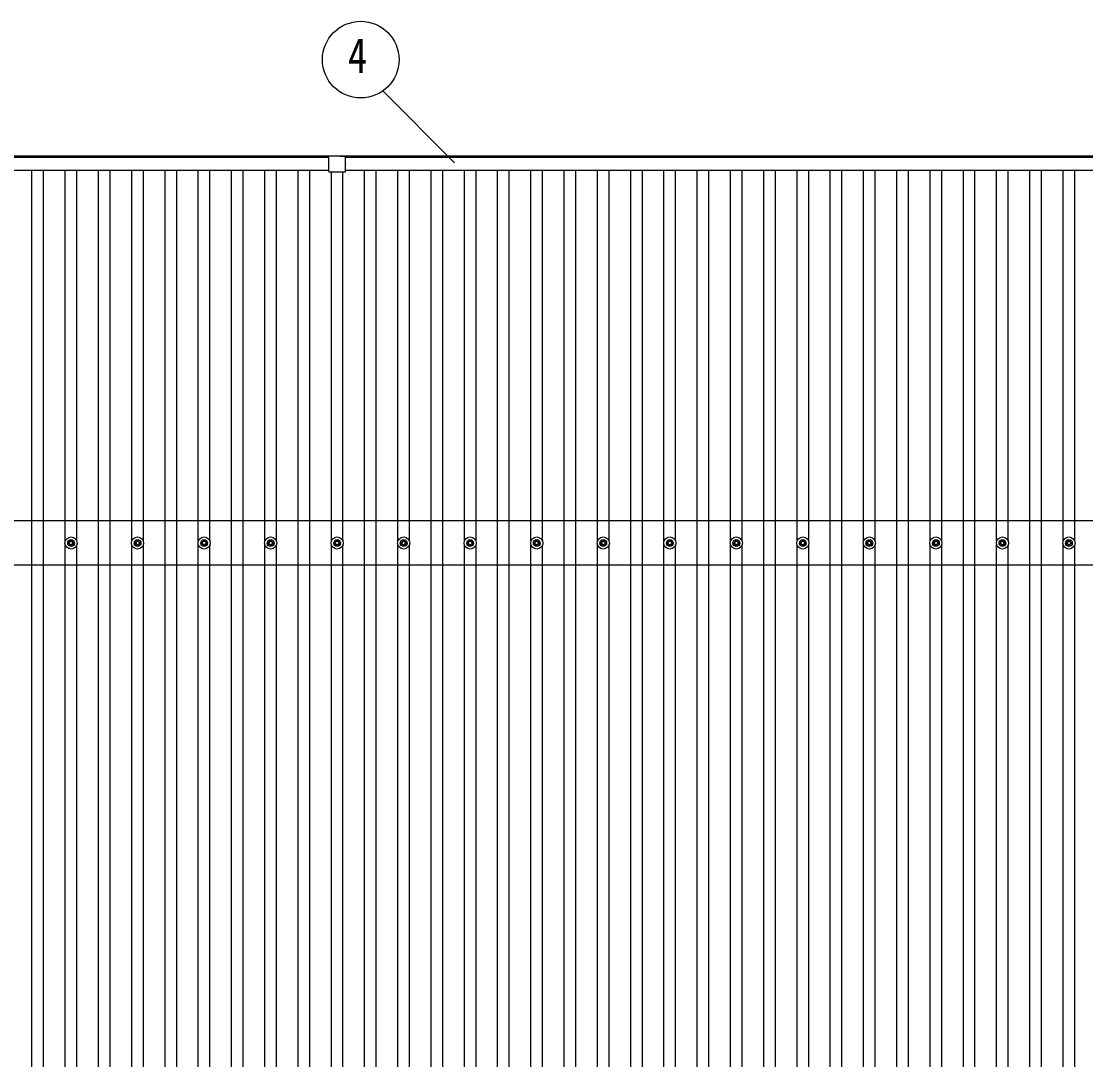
# Model space of a CAD drawing. Units: millimetres, scale not verified. Extents: x -16820 to 16820, y -11880 to 11880.
# Drawn here: x -8663 to -5463, y -1132 to 1988 of the extents above; entities that cross this region are included whole.
import ezdxf
from ezdxf.enums import TextEntityAlignment as Align

# ---------------------------------------------------------------- set-up
doc = ezdxf.new("R2010")
doc.units = ezdxf.units.MM
doc.header["$LTSCALE"] = 50
for name, color, linetype in [('0-4_YKK_13', 4, 'Continuous'), ('0-5_YKK_A1', 4, 'Continuous'), ('0-6_YKK_D', 6, 'Continuous')]:
    doc.layers.add(name, color=color, linetype=linetype)
doc.styles.add('ＭＳ ゴシック', font='')
doc.styles.get('ＭＳ ゴシック').set_extended_font_data('MS Gothic')

msp = doc.modelspace()

# ---------------------------------------------------------------- linework, layer by layer
at = {"layer": '0-4_YKK_13'}
for p, q in [((-7738.42, 1560.17), (-7738.42, 1581.77)), ((-7723.42, 1582.77), (-7737.42, 1582.77)), ((-7723.42, 1584.27), (-7703.42, 1584.27)), ((-7723.42, 1582.77), (-7723.42, 1584.27)), ((-7703.42, 1582.77), (-7703.42, 1584.27)), ((-7703.42, 1582.77), (-7689.42, 1582.77)), ((-7688.42, 1560.17), (-7688.42, 1581.77)), ((-7738.42, 1536.77), (-7738.42, 1559.37)), ((-7688.42, 1536.77), (-7688.42, 1559.37)), ((-7737.42, 1535.77), (-7713.82, 1535.77)), ((-7713.02, 1535.77), (-7689.42, 1535.77)), ((-8523.42, 422.37), (-8519.01, 422.37)), ((-8523.42, 418.87), (-8519.01, 418.87)), ((-8515.17, 430.62), (-8515.17, 426.2)), ((-8511.67, 430.62), (-8511.67, 426.2)), ((-8507.84, 422.37), (-8503.43, 422.37)), ((-8507.84, 418.87), (-8503.43, 418.87)), ((-8323.42, 422.37), (-8319.01, 422.37)), ((-8323.42, 418.87), (-8319.01, 418.87)), ((-8315.17, 430.62), (-8315.17, 426.2)), ((-8311.67, 430.62), (-8311.67, 426.2)), ((-8307.84, 422.37), (-8303.43, 422.37)), ((-8307.84, 418.87), (-8303.43, 418.87)), ((-8123.42, 422.37), (-8119.01, 422.37)), ((-8123.42, 418.87), (-8119.01, 418.87)), ((-8115.17, 430.62), (-8115.17, 426.2)), ((-8111.67, 430.62), (-8111.67, 426.2)), ((-8107.84, 422.37), (-8103.43, 422.37)), ((-8107.84, 418.87), (-8103.43, 418.87)), ((-7923.42, 422.37), (-7919.01, 422.37)), ((-7923.42, 418.87), (-7919.01, 418.87)), ((-7915.17, 430.62), (-7915.17, 426.2)), ((-7911.67, 430.62), (-7911.67, 426.2)), ((-7907.84, 422.37), (-7903.43, 422.37)), ((-7907.84, 418.87), (-7903.43, 418.87)), ((-7723.42, 422.37), (-7719.01, 422.37)), ((-7723.42, 418.87), (-7719.01, 418.87)), ((-7715.17, 430.62), (-7715.17, 426.2)), ((-7711.67, 430.62), (-7711.67, 426.2)), ((-7707.84, 422.37), (-7703.43, 422.37)), ((-7707.84, 418.87), (-7703.43, 418.87)), ((-7523.42, 422.37), (-7519.01, 422.37)), ((-7523.42, 418.87), (-7519.01, 418.87)), ((-7515.17, 430.62), (-7515.17, 426.2)), ((-7511.67, 430.62), (-7511.67, 426.2)), ((-7507.84, 422.37), (-7503.43, 422.37)), ((-7507.84, 418.87), (-7503.43, 418.87)), ((-7323.42, 422.37), (-7319.01, 422.37)), ((-7323.42, 418.87), (-7319.01, 418.87)), ((-7315.17, 430.62), (-7315.17, 426.2)), ((-7311.67, 430.62), (-7311.67, 426.2)), ((-7307.84, 422.37), (-7303.43, 422.37)), ((-7307.84, 418.87), (-7303.43, 418.87)), ((-7123.42, 422.37), (-7119.01, 422.37)), ((-7123.42, 418.87), (-7119.01, 418.87)), ((-7115.17, 430.62), (-7115.17, 426.2)), ((-7111.67, 430.62), (-7111.67, 426.2)), ((-7107.84, 422.37), (-7103.43, 422.37)), ((-7107.84, 418.87), (-7103.43, 418.87)), ((-6923.42, 422.37), (-6919.01, 422.37)), ((-6923.42, 418.87), (-6919.01, 418.87)), ((-6915.17, 430.62), (-6915.17, 426.2)), ((-6911.67, 430.62), (-6911.67, 426.2)), ((-6907.84, 422.37), (-6903.43, 422.37)), ((-6907.84, 418.87), (-6903.43, 418.87)), ((-6723.42, 422.37), (-6719.01, 422.37)), ((-6723.42, 418.87), (-6719.01, 418.87)), ((-6715.17, 430.62), (-6715.17, 426.2)), ((-6711.67, 430.62), (-6711.67, 426.2)), ((-6707.84, 422.37), (-6703.43, 422.37)), ((-6707.84, 418.87), (-6703.43, 418.87)), ((-6523.42, 422.37), (-6519.01, 422.37)), ((-6523.42, 418.87), (-6519.01, 418.87)), ((-6515.17, 430.62), (-6515.17, 426.2)), ((-6511.67, 430.62), (-6511.67, 426.2)), ((-6507.84, 422.37), (-6503.43, 422.37)), ((-6507.84, 418.87), (-6503.43, 418.87)), ((-6323.42, 422.37), (-6319.01, 422.37)), ((-6323.42, 418.87), (-6319.01, 418.87)), ((-6315.17, 430.62), (-6315.17, 426.2)), ((-6311.67, 430.62), (-6311.67, 426.2)), ((-6307.84, 422.37), (-6303.43, 422.37)), ((-6307.84, 418.87), (-6303.43, 418.87)), ((-6123.42, 422.37), (-6119.01, 422.37)), ((-6123.42, 418.87), (-6119.01, 418.87)), ((-6115.17, 430.62), (-6115.17, 426.2)), ((-6111.67, 430.62), (-6111.67, 426.2)), ((-6107.84, 422.37), (-6103.43, 422.37)), ((-6107.84, 418.87), (-6103.43, 418.87)), ((-5923.42, 422.37), (-5919.01, 422.37)), ((-5923.42, 418.87), (-5919.01, 418.87)), ((-5915.17, 430.62), (-5915.17, 426.2)), ((-5911.67, 430.62), (-5911.67, 426.2)), ((-5907.84, 422.37), (-5903.43, 422.37)), ((-5907.84, 418.87), (-5903.43, 418.87)), ((-5723.42, 422.37), (-5719.01, 422.37)), ((-5723.42, 418.87), (-5719.01, 418.87)), ((-5715.17, 430.62), (-5715.17, 426.2)), ((-5711.67, 430.62), (-5711.67, 426.2)), ((-5707.84, 422.37), (-5703.43, 422.37)), ((-5707.84, 418.87), (-5703.43, 418.87)), ((-5523.42, 422.37), (-5519.01, 422.37)), ((-5523.42, 418.87), (-5519.01, 418.87)), ((-5515.17, 430.62), (-5515.17, 426.2)), ((-5511.67, 430.62), (-5511.67, 426.2)), ((-5507.84, 422.37), (-5503.43, 422.37)), ((-5507.84, 418.87), (-5503.43, 418.87)), ((-8515.17, 415.04), (-8515.17, 410.62)), ((-8511.67, 415.04), (-8511.67, 410.62)), ((-8315.17, 415.04), (-8315.17, 410.62)), ((-8311.67, 415.04), (-8311.67, 410.62)), ((-8115.17, 415.04), (-8115.17, 410.62)), ((-8111.67, 415.04), (-8111.67, 410.62)), ((-7915.17, 415.04), (-7915.17, 410.62)), ((-7911.67, 415.04), (-7911.67, 410.62)), ((-7715.17, 415.04), (-7715.17, 410.62)), ((-7711.67, 415.04), (-7711.67, 410.62)), ((-7515.17, 415.04), (-7515.17, 410.62)), ((-7511.67, 415.04), (-7511.67, 410.62)), ((-7315.17, 415.04), (-7315.17, 410.62)), ((-7311.67, 415.04), (-7311.67, 410.62)), ((-7115.17, 415.04), (-7115.17, 410.62)), ((-7111.67, 415.04), (-7111.67, 410.62)), ((-6915.17, 415.04), (-6915.17, 410.62)), ((-6911.67, 415.04), (-6911.67, 410.62)), ((-6715.17, 415.04), (-6715.17, 410.62)), ((-6711.67, 415.04), (-6711.67, 410.62)), ((-6515.17, 415.04), (-6515.17, 410.62)), ((-6511.67, 415.04), (-6511.67, 410.62)), ((-6315.17, 415.04), (-6315.17, 410.62)), ((-6311.67, 415.04), (-6311.67, 410.62)), ((-6115.17, 415.04), (-6115.17, 410.62)), ((-6111.67, 415.04), (-6111.67, 410.62)), ((-5915.17, 415.04), (-5915.17, 410.62)), ((-5911.67, 415.04), (-5911.67, 410.62)), ((-5715.17, 415.04), (-5715.17, 410.62)), ((-5711.67, 415.04), (-5711.67, 410.62)), ((-5515.17, 415.04), (-5515.17, 410.62)), ((-5511.67, 415.04), (-5511.67, 410.62))]:
    msp.add_line(p, q, dxfattribs=at)
for centre, radius in [((-8513.42, 420.62), 18.25), ((-8513.42, 420.62), 10.15), ((-8513.42, 420.62), 5.85), ((-8513.42, 420.62), 5.25), ((-8313.42, 420.62), 18.25), ((-8313.42, 420.62), 10.15), ((-8313.42, 420.62), 5.85), ((-8313.42, 420.62), 5.25), ((-8113.42, 420.62), 18.25), ((-8113.42, 420.62), 10.15), ((-8113.42, 420.62), 5.85), ((-8113.42, 420.62), 5.25), ((-7913.42, 420.62), 18.25), ((-7913.42, 420.62), 10.15), ((-7913.42, 420.62), 5.85), ((-7913.42, 420.62), 5.25), ((-7713.42, 420.62), 18.25), ((-7713.42, 420.62), 10.15), ((-7713.42, 420.62), 5.85), ((-7713.42, 420.62), 5.25), ((-7513.42, 420.62), 18.25), ((-7513.42, 420.62), 10.15), ((-7513.42, 420.62), 5.85), ((-7513.42, 420.62), 5.25), ((-7313.42, 420.62), 18.25), ((-7313.42, 420.62), 10.15), ((-7313.42, 420.62), 5.85), ((-7313.42, 420.62), 5.25), ((-7113.42, 420.62), 18.25), ((-7113.42, 420.62), 10.15), ((-7113.42, 420.62), 5.85), ((-7113.42, 420.62), 5.25), ((-6913.42, 420.62), 18.25), ((-6913.42, 420.62), 10.15), ((-6913.42, 420.62), 5.85), ((-6913.42, 420.62), 5.25), ((-6713.42, 420.62), 18.25), ((-6713.42, 420.62), 10.15), ((-6713.42, 420.62), 5.85), ((-6713.42, 420.62), 5.25), ((-6513.42, 420.62), 18.25), ((-6513.42, 420.62), 10.15), ((-6513.42, 420.62), 5.85), ((-6513.42, 420.62), 5.25), ((-6313.42, 420.62), 18.25), ((-6313.42, 420.62), 10.15), ((-6313.42, 420.62), 5.85), ((-6313.42, 420.62), 5.25), ((-6113.42, 420.62), 18.25), ((-6113.42, 420.62), 10.15), ((-6113.42, 420.62), 5.85), ((-6113.42, 420.62), 5.25), ((-5913.42, 420.62), 18.25), ((-5913.42, 420.62), 10.15), ((-5913.42, 420.62), 5.85), ((-5913.42, 420.62), 5.25), ((-5713.42, 420.62), 18.25), ((-5713.42, 420.62), 10.15), ((-5713.42, 420.62), 5.85), ((-5713.42, 420.62), 5.25), ((-5513.42, 420.62), 18.25), ((-5513.42, 420.62), 10.15), ((-5513.42, 420.62), 5.85), ((-5513.42, 420.62), 5.25)]:
    msp.add_circle(centre, radius, dxfattribs=at)
for centre, radius, start, end in [((-7737.42, 1581.77), 1, 90, 179.99999), ((-7689.42, 1581.77), 1, 0, 90), ((-7738.72, 1559.77), 0.5, 306.8699, 53.1301), ((-7737.42, 1536.77), 1, 179.99999, 270), ((-7689.42, 1536.77), 1, 270, 0), ((-7688.12, 1559.77), 0.5, 126.8699, 233.1301), ((-7713.42, 1535.47), 0.5, 36.8699, 143.1301)]:
    msp.add_arc(centre, radius, start, end, dxfattribs=at)
at = {"layer": '0-5_YKK_A1'}
for p, q in [((-13131.72, 1583.77), (-7723.42, 1583.77)), ((-7738.42, 1578.98), (-13131.72, 1578.98)), ((-7703.42, 1583.77), (-2295.12, 1583.77)), ((-2295.12, 1578.98), (-7688.42, 1578.98)), ((-13136.42, 1540.98), (-7738.42, 1540.98)), ((-8630.92, -3800.09), (-8630.92, 1540.98)), ((-8595.92, -3800.09), (-8595.92, 1540.98)), ((-8530.92, 425.81), (-8530.92, 1540.98)), ((-8495.92, 425.79), (-8495.92, 1540.98)), ((-8430.92, -3800.09), (-8430.92, 1540.98)), ((-8395.92, -3800.09), (-8395.92, 1540.98)), ((-8330.92, 425.81), (-8330.92, 1540.98)), ((-8295.92, 425.79), (-8295.92, 1540.98)), ((-8230.92, -3800.09), (-8230.92, 1540.98)), ((-8195.92, -3800.09), (-8195.92, 1540.98)), ((-8130.92, 425.81), (-8130.92, 1540.98)), ((-8095.92, 425.79), (-8095.92, 1540.98)), ((-8030.92, -3800.09), (-8030.92, 1540.98)), ((-7995.92, -3800.09), (-7995.92, 1540.98)), ((-7930.92, 425.81), (-7930.92, 1540.98)), ((-7895.92, 425.79), (-7895.92, 1540.98)), ((-7830.92, -3800.09), (-7830.92, 1540.98)), ((-7795.92, -3800.09), (-7795.92, 1540.98)), ((-7688.42, 1540.98), (-2290.42, 1540.98)), ((-7630.92, -3800.09), (-7630.92, 1540.98)), ((-7595.92, -3800.09), (-7595.92, 1540.98)), ((-7530.92, 425.81), (-7530.92, 1540.98)), ((-7495.92, 425.79), (-7495.92, 1540.98)), ((-7430.92, -3800.09), (-7430.92, 1540.98)), ((-7395.92, -3800.09), (-7395.92, 1540.98)), ((-7330.92, 425.81), (-7330.92, 1540.98)), ((-7295.92, 425.79), (-7295.92, 1540.98)), ((-7230.92, -3800.09), (-7230.92, 1540.98)), ((-7195.92, -3800.09), (-7195.92, 1540.98)), ((-7130.92, 425.81), (-7130.92, 1540.98)), ((-7095.92, 425.79), (-7095.92, 1540.98)), ((-7030.92, -3800.09), (-7030.92, 1540.98)), ((-6995.92, -3800.09), (-6995.92, 1540.98)), ((-6930.92, 425.81), (-6930.92, 1540.98)), ((-6895.92, 425.79), (-6895.92, 1540.98)), ((-6830.92, -3800.09), (-6830.92, 1540.98)), ((-6795.92, -3800.09), (-6795.92, 1540.98)), ((-6730.92, 425.81), (-6730.92, 1540.98)), ((-6695.92, 425.79), (-6695.92, 1540.98)), ((-6630.92, -3800.09), (-6630.92, 1540.98)), ((-6595.92, -3800.09), (-6595.92, 1540.98)), ((-6530.92, 425.81), (-6530.92, 1540.98)), ((-6495.92, 425.79), (-6495.92, 1540.98)), ((-6430.92, -3800.09), (-6430.92, 1540.98)), ((-6395.92, -3800.09), (-6395.92, 1540.98)), ((-6330.92, 425.81), (-6330.92, 1540.98)), ((-6295.92, 425.79), (-6295.92, 1540.98)), ((-6230.92, -3800.09), (-6230.92, 1540.98)), ((-6195.92, -3800.09), (-6195.92, 1540.98)), ((-6130.92, 425.81), (-6130.92, 1540.98)), ((-6095.92, 425.79), (-6095.92, 1540.98)), ((-6030.92, -3800.09), (-6030.92, 1540.98)), ((-5995.92, -3800.09), (-5995.92, 1540.98)), ((-5930.92, 425.81), (-5930.92, 1540.98)), ((-5895.92, 425.79), (-5895.92, 1540.98)), ((-5830.92, -3800.09), (-5830.92, 1540.98)), ((-5795.92, -3800.09), (-5795.92, 1540.98)), ((-5730.92, 425.81), (-5730.92, 1540.98)), ((-5695.92, 425.79), (-5695.92, 1540.98)), ((-5630.92, -3800.09), (-5630.92, 1540.98)), ((-5595.92, -3800.09), (-5595.92, 1540.98)), ((-5530.92, 425.81), (-5530.92, 1540.98)), ((-5495.92, 425.79), (-5495.92, 1540.98)), ((-7730.92, 425.81), (-7730.92, 1535.77)), ((-7695.92, 425.79), (-7695.92, 1535.77)), ((-2313.42, 487.62), (-13113.42, 487.62)), ((-8530.92, -2674.2), (-8530.92, 415.43)), ((-8495.92, -2674.2), (-8495.92, 415.45)), ((-8330.92, -2674.2), (-8330.92, 415.43)), ((-8295.92, -2674.2), (-8295.92, 415.45)), ((-8130.92, -2674.2), (-8130.92, 415.43)), ((-8095.92, -2674.2), (-8095.92, 415.45)), ((-7930.92, -2674.2), (-7930.92, 415.43)), ((-7895.92, -2674.2), (-7895.92, 415.45)), ((-7730.92, -2674.2), (-7730.92, 415.43)), ((-7695.92, -2674.2), (-7695.92, 415.45)), ((-7530.92, -2674.2), (-7530.92, 415.43)), ((-7495.92, -2674.2), (-7495.92, 415.45)), ((-7330.92, -2674.2), (-7330.92, 415.43)), ((-7295.92, -2674.2), (-7295.92, 415.45)), ((-7130.92, -2674.2), (-7130.92, 415.43)), ((-7095.92, -2674.2), (-7095.92, 415.45)), ((-6930.92, -2674.2), (-6930.92, 415.43)), ((-6895.92, -2674.2), (-6895.92, 415.45)), ((-6730.92, -2674.2), (-6730.92, 415.43)), ((-6695.92, -2674.2), (-6695.92, 415.45)), ((-6530.92, -2674.2), (-6530.92, 415.43)), ((-6495.92, -2674.2), (-6495.92, 415.45)), ((-6330.92, -2674.2), (-6330.92, 415.43)), ((-6295.92, -2674.2), (-6295.92, 415.45)), ((-6130.92, -2674.2), (-6130.92, 415.43)), ((-6095.92, -2674.2), (-6095.92, 415.45)), ((-5930.92, -2674.2), (-5930.92, 415.43)), ((-5895.92, -2674.2), (-5895.92, 415.45)), ((-5730.92, -2674.2), (-5730.92, 415.43)), ((-5695.92, -2674.2), (-5695.92, 415.45)), ((-5530.92, -2674.2), (-5530.92, 415.43)), ((-5495.92, -2674.2), (-5495.92, 415.45)), ((-2313.42, 353.62), (-13113.42, 353.62))]:
    msp.add_line(p, q, dxfattribs=at)
at = {"layer": '0-6_YKK_D'}
msp.add_line((-7360.56, 1563.41), (-7576.15, 1779), dxfattribs=at)
msp.add_circle((-7642.57, 1873.13), 115.2, dxfattribs=at)

# ---------------------------------------------------------------- texts
at = {"layer": '0-6_YKK_D', "style": 'ＭＳ ゴシック', "width": 0.8}
msp.add_text('4', height=105.6, dxfattribs=at).set_placement((-7680.97, 1801.13), align=Align.BOTTOM_LEFT)

doc.saveas('drawing.dxf')
